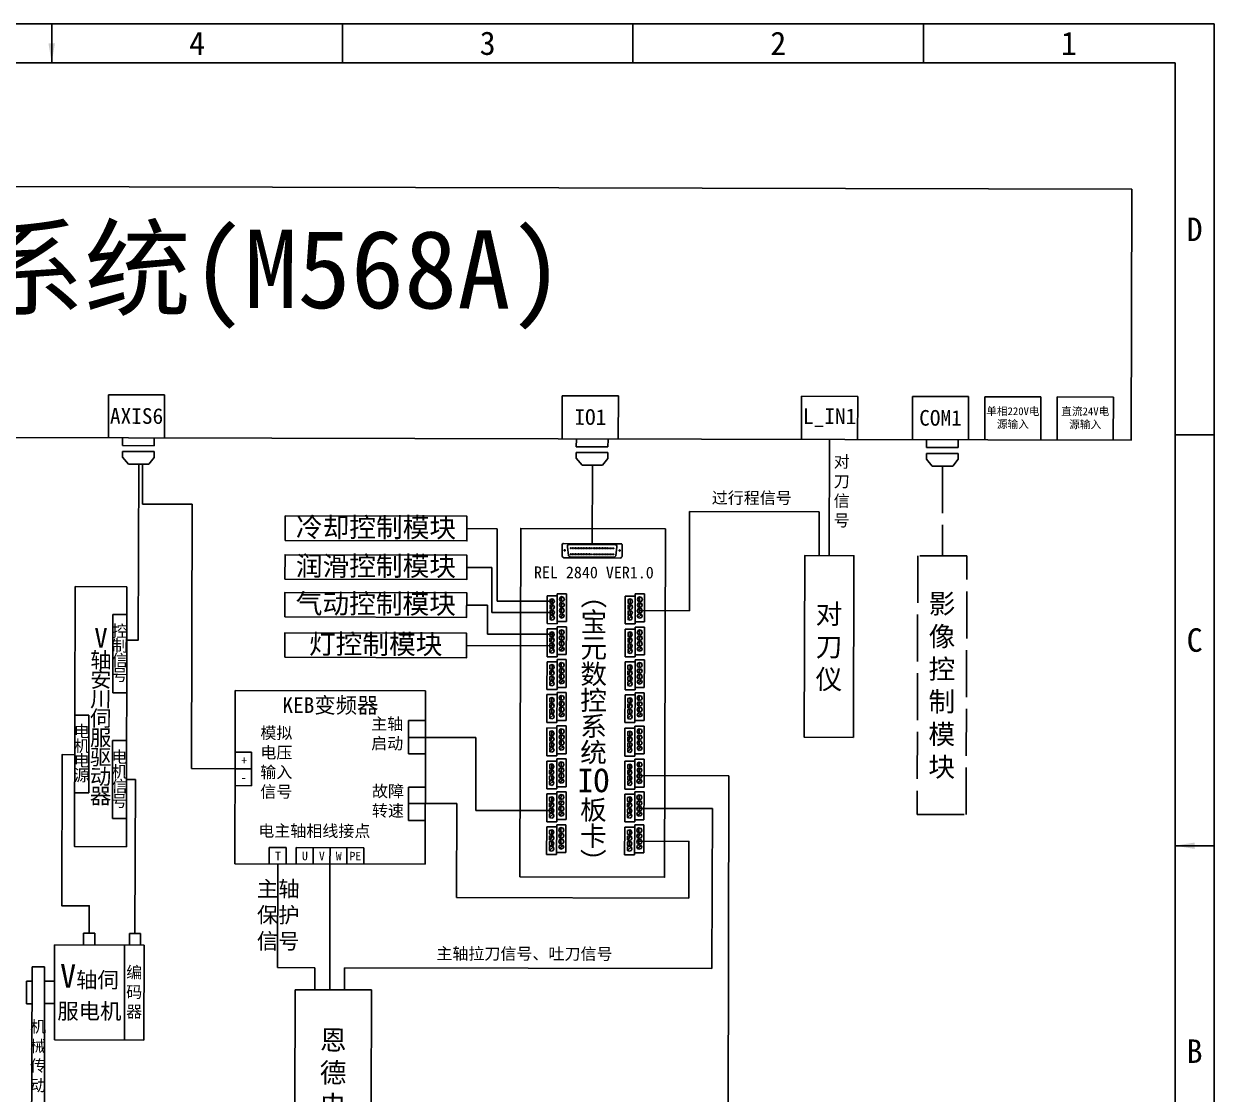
# Model space of a CAD drawing. Header units: millimetres. Extents: x 547 to 2149, y 622 to 1790.
# Drawn here: x 691.7 to 843.7, y 1653.4 to 1790.2 of the extents above; entities that cross this region are included whole.
import ezdxf

# ---------------------------------------------------------------- set-up
doc = ezdxf.new("R2010")
doc.units = ezdxf.units.MM
doc.linetypes.add('ACAD_ISO02W100', pattern=[15, 12, -3])
for name, color, linetype in [('中文标注', 3, 'Continuous'), ('仅图框使用', 7, 'Continuous'), ('元器件与线路', 7, 'Continuous'), ('英文数字标注', 3, 'Continuous'), ('虚线', 7, 'ACAD_ISO02W100')]:
    doc.layers.add(name, color=color, linetype=linetype)
doc.styles.get("Standard").update_dxf_attribs({"font": 'txt', "bigfont": 'gbcbig.shx'})
doc.styles.add('宋体', font='')
doc.styles.get('宋体').set_extended_font_data('宋体')
doc.dimstyles.new('ISO-25', dxfattribs={"dimtxt": 2.5, "dimasz": 2.5, "dimexe": 1.25, "dimexo": 0.625, "dimtad": 1, "dimtxsty": 'Standard', "dimcen": 2.5, "dimadec": 0, "dimazin": 0, "dimtfac": 1, "dimtmove": 0, "dimatfit": 3, "dimfxl": 0, "dimarcsym": 0})

msp = doc.modelspace()

# ---------------------------------------------------------------- linework, layer by layer
at = {"layer": '仅图框使用'}
for p, q in [((843.73, 1790.18), (546.73, 1790.18)), ((732.36, 1785.18), (732.36, 1790.18)), ((769.48, 1785.18), (769.48, 1790.18)), ((806.61, 1785.18), (806.61, 1790.18)), ((843.73, 1580.18), (843.73, 1790.18)), ((838.73, 1785.18), (551.73, 1785.18)), ((838.73, 1585.18), (838.73, 1785.18)), ((843.73, 1737.68), (838.73, 1737.68))]:
    msp.add_line(p, q, dxfattribs=at)
at = {"layer": '元器件与线路'}
for p, q in [((830.85, 1742.5), (830.83, 1737)), ((794.6, 1737.09), (794.56, 1722.24)), ((706.84, 1728.83), (706.85, 1733.92)), ((764.27, 1723.66), (764.3, 1733.78)), ((713.17, 1728.82), (706.84, 1728.83)), ((713.17, 1728.82), (713.09, 1695.03)), ((776.69, 1715.19), (776.72, 1727.87)), ((776.72, 1727.87), (793.26, 1727.83)), ((793.26, 1727.83), (793.25, 1722.24)), ((752.15, 1725.68), (748.27, 1725.69)), ((752.13, 1716.43), (752.15, 1725.68)), ((751.47, 1720.73), (748.26, 1720.74)), ((751.45, 1714.98), (751.47, 1720.73)), ((750.92, 1715.91), (748.24, 1715.92)), ((750.91, 1712.21), (750.92, 1715.91)), ((759.17, 1716.42), (752.13, 1716.43)), ((759.17, 1714.96), (751.45, 1714.98)), ((776.69, 1715.19), (770.32, 1715.21)), ((759.16, 1710.73), (748.23, 1710.76)), ((759.16, 1712.19), (750.91, 1712.21)), ((742.97, 1699.01), (749.43, 1699)), ((749.41, 1689.68), (749.43, 1699)), ((713.09, 1695.03), (718.66, 1695.02)), ((781.73, 1694.11), (770.27, 1694.14)), ((781.56, 1620.5), (781.73, 1694.11)), ((742.95, 1690.57), (746.99, 1690.56)), ((746.99, 1690.56), (746.96, 1678.55)), ((749.41, 1689.68), (759.11, 1689.66)), ((779.63, 1689.93), (770.26, 1689.95)), ((779.58, 1669.48), (779.63, 1689.93)), ((724.08, 1669.61), (724.11, 1682.85)), ((730.78, 1682.84), (730.74, 1666.76)), ((746.96, 1678.55), (776.61, 1678.48)), ((728.85, 1669.59), (724.08, 1669.61)), ((728.84, 1666.76), (728.85, 1669.59)), ((732.64, 1666.76), (732.65, 1669.59)), ((732.65, 1669.59), (779.58, 1669.48))]:
    msp.add_line(p, q, dxfattribs=at)
msp.add_lwpolyline([(558.61, 1737.64), (833.13, 1737), (833.21, 1769.04), (558.68, 1769.68)], close=True, dxfattribs=at)
at = {"layer": '元器件与线路', "color": 0}
for points in [[(702.5, 1742.8), (702.49, 1737.34)], [(702.5, 1742.8), (709.66, 1742.79)], [(709.66, 1742.79), (709.64, 1737.32)], [(760.46, 1742.67), (760.45, 1737.2)], [(760.46, 1742.67), (767.62, 1742.65)], [(767.62, 1742.65), (767.61, 1737.18)], [(791.03, 1742.6), (791.02, 1737.13)], [(791.03, 1742.6), (798.19, 1742.58)], [(798.19, 1742.58), (798.18, 1737.11)], [(805.2, 1742.56), (805.19, 1737.1)], [(805.2, 1742.56), (812.36, 1742.55)], [(812.36, 1742.55), (812.35, 1737.08)], [(814.45, 1742.54), (814.44, 1737.07)], [(814.45, 1742.54), (821.6, 1742.53)], [(821.6, 1742.53), (821.59, 1737.06)], [(823.69, 1742.52), (823.68, 1737.05)], [(823.69, 1742.52), (830.85, 1742.5)], [(702.49, 1737.34), (702.5, 1740.31)], [(760.45, 1737.2), (760.46, 1740.17)], [(791.02, 1737.13), (791.03, 1740.1)], [(805.19, 1737.1), (805.2, 1740.07)], [(814.44, 1737.07), (814.44, 1740.04)], [(823.68, 1737.05), (823.69, 1740.02)], [(704.28, 1736.29), (704.28, 1737.23)], [(708.33, 1737.22), (708.33, 1736.28)], [(762.24, 1736.15), (762.25, 1737.1)], [(766.3, 1737.09), (766.29, 1736.14)], [(806.98, 1736.05), (806.99, 1736.99)], [(811.04, 1736.98), (811.03, 1736.04)], [(708.33, 1736.28), (704.28, 1736.29)], [(708.33, 1735.53), (704.28, 1735.54)], [(704.28, 1734.8), (704.28, 1735.54)], [(708.33, 1735.53), (708.33, 1734.79)], [(766.29, 1736.14), (762.24, 1736.15)], [(766.29, 1735.4), (762.24, 1735.41)], [(762.24, 1734.67), (762.24, 1735.41)], [(766.29, 1735.4), (766.29, 1734.66)], [(811.03, 1736.04), (806.98, 1736.05)], [(811.03, 1735.29), (806.98, 1735.3)], [(806.98, 1734.56), (806.98, 1735.3)], [(811.03, 1735.29), (811.03, 1734.55)], [(704.28, 1734.8), (705.02, 1733.92)], [(707.65, 1733.92), (705.02, 1733.92)], [(708.33, 1734.79), (707.65, 1733.92)], [(762.24, 1734.67), (762.98, 1733.79)], [(765.61, 1733.78), (762.98, 1733.79)], [(766.29, 1734.66), (765.61, 1733.78)], [(806.98, 1734.56), (807.72, 1733.68)], [(810.35, 1733.68), (807.72, 1733.68)], [(811.03, 1734.55), (810.35, 1733.68)], [(764.27, 1723.76), (760.63, 1723.77), (760.53, 1723.77), (760.43, 1723.67), (760.42, 1722.15), (760.52, 1722.05), (760.63, 1721.94), (764.27, 1721.94)], [(764.27, 1723.66), (761.34, 1723.66), (761.14, 1723.56), (761.13, 1723.36), (761.23, 1722.25), (761.33, 1722.15), (761.44, 1722.04), (764.27, 1722.04)], [(764.27, 1723.76), (767.92, 1723.75), (768.02, 1723.75), (768.12, 1723.65), (768.12, 1722.13), (768.02, 1722.03), (767.92, 1721.93), (764.27, 1721.94)], [(764.27, 1723.66), (767.21, 1723.65), (767.41, 1723.55), (767.41, 1723.35), (767.31, 1722.23), (767.21, 1722.13), (767.11, 1722.03), (764.27, 1722.04)], [(797.65, 1699.01), (797.7, 1722.23), (791.43, 1722.25), (791.37, 1699.03), (797.61, 1699.01)], [(758.53, 1717.1), (758.52, 1713.55)], [(759.81, 1717.1), (758.53, 1717.1)], [(759.81, 1717.37), (759.8, 1713.54)], [(760.99, 1717.37), (759.81, 1717.37)], [(760.35, 1716.37), (760.63, 1716.46), (760.72, 1716.64), (760.63, 1716.91), (760.35, 1717.01), (760.17, 1716.91), (760.08, 1716.64), (760.17, 1716.46), (760.35, 1716.37)], [(760.35, 1717.01), (760.35, 1716.37)], [(760.99, 1717.37), (760.98, 1713.81)], [(768.5, 1717.08), (768.49, 1713.52)], [(769.78, 1717.07), (768.5, 1717.08)], [(769.78, 1717.35), (769.77, 1713.52)], [(770.96, 1717.34), (769.78, 1717.35)], [(770.32, 1716.34), (770.59, 1716.43), (770.69, 1716.62), (770.59, 1716.89), (770.32, 1716.98), (770.14, 1716.89), (770.05, 1716.62), (770.14, 1716.44), (770.32, 1716.34)], [(770.32, 1716.98), (770.32, 1716.34)], [(770.96, 1717.34), (770.95, 1713.79)], [(759.17, 1716.1), (759.35, 1716.19), (759.44, 1716.37), (759.35, 1716.64), (759.17, 1716.73), (758.9, 1716.64), (758.89, 1716.37), (758.89, 1716.19), (759.17, 1716.1)], [(759.17, 1715.37), (759.35, 1715.46), (759.44, 1715.64), (759.35, 1715.91), (759.17, 1716.01), (758.89, 1715.92), (758.89, 1715.64), (758.89, 1715.46), (759.17, 1715.37)], [(759.26, 1716.01), (758.98, 1715.46)], [(759.17, 1716.73), (759.17, 1716.1)], [(760.35, 1715.64), (760.62, 1715.73), (760.72, 1715.91), (760.63, 1716.18), (760.35, 1716.19), (760.17, 1716.19), (760.08, 1715.91), (760.17, 1715.73), (760.35, 1715.64)], [(760.35, 1714.91), (760.62, 1715), (760.71, 1715.18), (760.62, 1715.46), (760.35, 1715.55), (760.17, 1715.46), (760.08, 1715.18), (760.17, 1715), (760.35, 1714.91)], [(760.44, 1716.18), (760.26, 1715.64)], [(760.35, 1715.55), (760.35, 1714.91)], [(769.13, 1716.07), (769.32, 1716.16), (769.41, 1716.35), (769.32, 1716.62), (769.14, 1716.71), (768.86, 1716.62), (768.86, 1716.35), (768.86, 1716.17), (769.13, 1716.07)], [(769.13, 1715.34), (769.32, 1715.44), (769.41, 1715.62), (769.32, 1715.89), (769.13, 1715.98), (768.86, 1715.89), (768.86, 1715.62), (768.86, 1715.44), (769.13, 1715.34)], [(769.23, 1715.98), (768.95, 1715.44)], [(769.14, 1716.71), (769.13, 1716.07)], [(770.32, 1714.89), (770.59, 1714.98), (770.68, 1715.16), (770.59, 1715.43), (770.32, 1715.52), (770.14, 1715.43), (770.04, 1715.16), (770.13, 1714.98), (770.32, 1714.89)], [(770.32, 1715.62), (770.59, 1715.71), (770.68, 1715.89), (770.59, 1716.16), (770.32, 1716.16), (770.14, 1716.16), (770.05, 1715.89), (770.14, 1715.71), (770.32, 1715.62)], [(770.41, 1716.16), (770.23, 1715.62)], [(770.32, 1715.52), (770.32, 1714.89)], [(703.05, 1714.72), (703.02, 1704.72)], [(704.83, 1714.72), (703.05, 1714.72)], [(759.16, 1714.64), (759.35, 1714.73), (759.44, 1715), (759.35, 1715.19), (759.17, 1715.28), (758.89, 1715.19), (758.89, 1715), (758.89, 1714.73), (759.16, 1714.64)], [(759.16, 1714), (759.35, 1714.09), (759.44, 1714.27), (759.35, 1714.55), (759.16, 1714.64), (758.89, 1714.55), (758.89, 1714.27), (758.89, 1714.09), (759.16, 1714)], [(759.35, 1714.55), (758.89, 1714.09)], [(759.17, 1715.28), (759.16, 1714.64)], [(760.98, 1713.81), (759.8, 1713.82)], [(760.35, 1714.27), (760.62, 1714.36), (760.71, 1714.54), (760.62, 1714.73), (760.35, 1714.82), (760.17, 1714.73), (760.08, 1714.55), (760.17, 1714.36), (760.35, 1714.27)], [(760.62, 1714.73), (760.17, 1714.36)], [(769.13, 1714.62), (769.31, 1714.71), (769.41, 1714.98), (769.31, 1715.16), (769.13, 1715.25), (768.86, 1715.16), (768.86, 1714.98), (768.86, 1714.71), (769.13, 1714.62)], [(769.13, 1713.98), (769.31, 1714.07), (769.4, 1714.25), (769.31, 1714.52), (769.13, 1714.62), (768.86, 1714.53), (768.86, 1714.25), (768.86, 1714.07), (769.13, 1713.98)], [(769.31, 1714.52), (768.86, 1714.07)], [(769.13, 1715.25), (769.13, 1714.62)], [(770.95, 1713.79), (769.77, 1713.79)], [(770.32, 1714.25), (770.59, 1714.34), (770.68, 1714.52), (770.59, 1714.7), (770.32, 1714.79), (770.13, 1714.7), (770.04, 1714.52), (770.13, 1714.34), (770.32, 1714.25)], [(770.59, 1714.7), (770.13, 1714.34)], [(758.52, 1712.88), (758.51, 1709.32)], [(759.8, 1713.54), (758.52, 1713.55)], [(759.8, 1712.87), (758.52, 1712.88)], [(759.16, 1711.87), (759.34, 1711.96), (759.43, 1712.14), (759.34, 1712.42), (759.16, 1712.51), (758.89, 1712.42), (758.89, 1712.15), (758.88, 1711.96), (759.16, 1711.87)], [(759.16, 1712.51), (759.16, 1711.87)], [(759.8, 1713.15), (759.79, 1709.32)], [(760.98, 1713.14), (759.8, 1713.15)], [(760.34, 1712.14), (760.62, 1712.23), (760.71, 1712.42), (760.62, 1712.69), (760.34, 1712.78), (760.16, 1712.69), (760.07, 1712.42), (760.16, 1712.23), (760.34, 1712.14)], [(760.34, 1712.78), (760.34, 1712.14)], [(760.98, 1713.14), (760.97, 1709.59)], [(768.49, 1712.85), (768.48, 1709.3)], [(769.77, 1713.52), (768.49, 1713.52)], [(769.77, 1712.85), (768.49, 1712.85)], [(769.12, 1711.85), (769.31, 1711.94), (769.4, 1712.12), (769.31, 1712.4), (769.13, 1712.49), (768.85, 1712.4), (768.85, 1712.12), (768.85, 1711.94), (769.12, 1711.85)], [(769.13, 1712.49), (769.12, 1711.85)], [(769.77, 1713.12), (769.76, 1709.3)], [(770.95, 1713.12), (769.77, 1713.12)], [(770.31, 1712.12), (770.58, 1712.21), (770.68, 1712.39), (770.58, 1712.67), (770.31, 1712.76), (770.13, 1712.67), (770.04, 1712.39), (770.13, 1712.21), (770.31, 1712.12)], [(770.31, 1712.76), (770.31, 1712.12)], [(770.95, 1713.12), (770.94, 1709.57)], [(759.16, 1711.14), (759.34, 1711.23), (759.43, 1711.42), (759.34, 1711.69), (759.16, 1711.78), (758.88, 1711.69), (758.88, 1711.42), (758.88, 1711.23), (759.16, 1711.14)], [(759.15, 1710.41), (759.34, 1710.5), (759.43, 1710.78), (759.34, 1710.96), (759.16, 1711.05), (758.88, 1710.96), (758.88, 1710.78), (758.88, 1710.51), (759.15, 1710.41)], [(759.25, 1711.78), (758.97, 1711.23)], [(759.16, 1711.05), (759.15, 1710.41)], [(760.34, 1711.41), (760.61, 1711.5), (760.71, 1711.69), (760.62, 1711.96), (760.34, 1711.96), (760.16, 1711.96), (760.07, 1711.69), (760.16, 1711.51), (760.34, 1711.41)], [(760.34, 1710.68), (760.61, 1710.78), (760.7, 1710.96), (760.61, 1711.23), (760.34, 1711.32), (760.16, 1711.23), (760.07, 1710.96), (760.16, 1710.78), (760.34, 1710.68)], [(760.43, 1711.96), (760.25, 1711.41)], [(760.34, 1711.32), (760.34, 1710.68)], [(769.12, 1711.12), (769.31, 1711.21), (769.4, 1711.39), (769.31, 1711.67), (769.12, 1711.76), (768.85, 1711.67), (768.85, 1711.39), (768.85, 1711.21), (769.12, 1711.12)], [(769.12, 1710.39), (769.3, 1710.48), (769.4, 1710.75), (769.31, 1710.94), (769.12, 1711.03), (768.85, 1710.94), (768.85, 1710.76), (768.85, 1710.48), (769.12, 1710.39)], [(769.22, 1711.76), (768.94, 1711.21)], [(769.12, 1711.03), (769.12, 1710.39)], [(770.31, 1710.66), (770.58, 1710.75), (770.67, 1710.93), (770.58, 1711.21), (770.31, 1711.3), (770.13, 1711.21), (770.03, 1710.94), (770.12, 1710.75), (770.31, 1710.66)], [(770.31, 1711.39), (770.58, 1711.48), (770.67, 1711.66), (770.58, 1711.94), (770.31, 1711.94), (770.13, 1711.94), (770.04, 1711.66), (770.13, 1711.48), (770.31, 1711.39)], [(770.4, 1711.94), (770.22, 1711.39)], [(770.31, 1711.3), (770.31, 1710.66)], [(759.79, 1709.32), (758.51, 1709.32)], [(759.15, 1709.78), (759.34, 1709.87), (759.43, 1710.05), (759.34, 1710.32), (759.15, 1710.41), (758.88, 1710.32), (758.88, 1710.05), (758.88, 1709.87), (759.15, 1709.78)], [(759.34, 1710.32), (758.88, 1709.87)], [(760.97, 1709.59), (759.79, 1709.59)], [(760.34, 1710.05), (760.61, 1710.14), (760.7, 1710.32), (760.61, 1710.5), (760.34, 1710.59), (760.16, 1710.5), (760.07, 1710.32), (760.16, 1710.14), (760.34, 1710.05)], [(760.61, 1710.5), (760.16, 1710.14)], [(769.76, 1709.3), (768.48, 1709.3)], [(769.12, 1709.75), (769.3, 1709.84), (769.39, 1710.03), (769.3, 1710.3), (769.12, 1710.39), (768.85, 1710.3), (768.85, 1710.03), (768.85, 1709.84), (769.12, 1709.75)], [(769.3, 1710.3), (768.85, 1709.84)], [(770.94, 1709.57), (769.76, 1709.57)], [(770.31, 1710.02), (770.58, 1710.11), (770.67, 1710.3), (770.58, 1710.48), (770.31, 1710.57), (770.12, 1710.48), (770.03, 1710.3), (770.12, 1710.12), (770.31, 1710.02)], [(770.58, 1710.48), (770.12, 1710.12)], [(758.51, 1708.69), (758.5, 1705.13)], [(759.79, 1708.68), (758.51, 1708.69)], [(759.15, 1707.68), (759.33, 1707.77), (759.42, 1707.96), (759.33, 1708.23), (759.15, 1708.32), (758.88, 1708.23), (758.88, 1707.96), (758.87, 1707.78), (759.15, 1707.68)], [(759.15, 1708.32), (759.15, 1707.68)], [(759.79, 1708.96), (759.78, 1705.13)], [(760.97, 1708.95), (759.79, 1708.96)], [(760.33, 1707.95), (760.61, 1708.04), (760.7, 1708.23), (760.61, 1708.5), (760.33, 1708.59), (760.15, 1708.5), (760.06, 1708.23), (760.15, 1708.05), (760.33, 1707.95)], [(760.33, 1707.22), (760.61, 1707.32), (760.7, 1707.5), (760.61, 1707.77), (760.33, 1707.77), (760.15, 1707.77), (760.06, 1707.5), (760.15, 1707.32), (760.33, 1707.22)], [(760.42, 1707.77), (760.24, 1707.23)], [(760.33, 1708.59), (760.33, 1707.95)], [(760.97, 1708.95), (760.97, 1705.4)], [(768.48, 1708.66), (768.47, 1705.11)], [(769.76, 1708.66), (768.48, 1708.66)], [(769.12, 1707.66), (769.3, 1707.75), (769.39, 1707.93), (769.3, 1708.21), (769.12, 1708.3), (768.84, 1708.21), (768.84, 1707.93), (768.84, 1707.75), (769.12, 1707.66)], [(769.12, 1708.3), (769.12, 1707.66)], [(769.76, 1708.93), (769.75, 1705.11)], [(770.94, 1708.93), (769.76, 1708.93)], [(770.3, 1707.93), (770.57, 1708.02), (770.67, 1708.2), (770.58, 1708.48), (770.3, 1708.57), (770.12, 1708.48), (770.03, 1708.2), (770.12, 1708.02), (770.3, 1707.93)], [(770.3, 1707.2), (770.57, 1707.29), (770.66, 1707.47), (770.57, 1707.75), (770.3, 1707.75), (770.12, 1707.75), (770.03, 1707.48), (770.12, 1707.29), (770.3, 1707.2)], [(770.39, 1707.75), (770.21, 1707.2)], [(770.3, 1708.57), (770.3, 1707.93)], [(770.94, 1708.93), (770.93, 1705.38)], [(759.15, 1706.95), (759.33, 1707.04), (759.42, 1707.23), (759.33, 1707.5), (759.15, 1707.59), (758.87, 1707.5), (758.87, 1707.23), (758.87, 1707.05), (759.15, 1706.95)], [(759.14, 1706.23), (759.33, 1706.32), (759.42, 1706.59), (759.33, 1706.77), (759.15, 1706.86), (758.87, 1706.77), (758.87, 1706.59), (758.87, 1706.32), (759.14, 1706.23)], [(759.14, 1705.59), (759.33, 1705.68), (759.42, 1705.86), (759.33, 1706.13), (759.14, 1706.23), (758.87, 1706.13), (758.87, 1705.86), (758.87, 1705.68), (759.14, 1705.59)], [(759.24, 1707.59), (758.96, 1707.05)], [(759.15, 1706.86), (759.14, 1706.23)], [(760.33, 1706.5), (760.6, 1706.59), (760.69, 1706.77), (760.6, 1707.04), (760.33, 1707.13), (760.15, 1707.04), (760.06, 1706.77), (760.15, 1706.59), (760.33, 1706.5)], [(760.33, 1705.86), (760.6, 1705.95), (760.69, 1706.13), (760.6, 1706.31), (760.33, 1706.4), (760.15, 1706.31), (760.06, 1706.13), (760.15, 1705.95), (760.33, 1705.86)], [(760.6, 1706.31), (760.15, 1705.95)], [(760.33, 1707.13), (760.33, 1706.5)], [(769.11, 1706.93), (769.3, 1707.02), (769.39, 1707.2), (769.3, 1707.48), (769.11, 1707.57), (768.84, 1707.48), (768.84, 1707.2), (768.84, 1707.02), (769.11, 1706.93)], [(769.11, 1706.2), (769.29, 1706.29), (769.39, 1706.57), (769.3, 1706.75), (769.11, 1706.84), (768.84, 1706.75), (768.84, 1706.57), (768.84, 1706.29), (769.11, 1706.2)], [(769.11, 1705.56), (769.29, 1705.65), (769.38, 1705.84), (769.29, 1706.11), (769.11, 1706.2), (768.84, 1706.11), (768.84, 1705.84), (768.84, 1705.66), (769.11, 1705.56)], [(769.21, 1707.57), (768.93, 1707.02)], [(769.11, 1706.84), (769.11, 1706.2)], [(770.3, 1706.47), (770.57, 1706.56), (770.66, 1706.75), (770.57, 1707.02), (770.3, 1707.11), (770.12, 1707.02), (770.02, 1706.75), (770.11, 1706.56), (770.3, 1706.47)], [(770.3, 1705.83), (770.57, 1705.93), (770.66, 1706.11), (770.57, 1706.29), (770.3, 1706.38), (770.11, 1706.29), (770.02, 1706.11), (770.11, 1705.93), (770.3, 1705.83)], [(770.57, 1706.29), (770.11, 1705.93)], [(770.3, 1707.11), (770.3, 1706.47)], [(703.02, 1704.72), (704.81, 1704.71)], [(718.68, 1705.01), (718.67, 1698.19)], [(742.98, 1704.95), (718.68, 1705.01)], [(742.98, 1704.95), (742.97, 1698.13)], [(759.78, 1705.13), (758.5, 1705.13)], [(759.33, 1706.13), (758.87, 1705.68)], [(759.78, 1704.75), (759.77, 1700.92)], [(760.97, 1705.4), (759.78, 1705.4)], [(760.96, 1704.75), (759.78, 1704.75)], [(760.96, 1704.75), (760.96, 1701.19)], [(769.75, 1705.11), (768.47, 1705.11)], [(769.29, 1706.11), (768.84, 1705.66)], [(769.75, 1704.73), (769.74, 1700.9)], [(770.93, 1705.38), (769.75, 1705.38)], [(770.93, 1704.72), (769.75, 1704.73)], [(770.93, 1704.72), (770.92, 1701.17)], [(758.5, 1704.48), (758.49, 1700.92)], [(759.78, 1704.48), (758.5, 1704.48)], [(759.14, 1703.47), (759.32, 1703.56), (759.41, 1703.75), (759.32, 1704.02), (759.14, 1704.11), (758.87, 1704.02), (758.87, 1703.75), (758.86, 1703.57), (759.14, 1703.47)], [(759.14, 1702.75), (759.32, 1702.84), (759.41, 1703.02), (759.32, 1703.29), (759.14, 1703.38), (758.86, 1703.29), (758.86, 1703.02), (758.86, 1702.84), (759.14, 1702.75)], [(759.23, 1703.38), (758.95, 1702.84)], [(759.14, 1704.11), (759.14, 1703.47)], [(760.32, 1703.74), (760.6, 1703.84), (760.69, 1704.02), (760.6, 1704.29), (760.32, 1704.38), (760.14, 1704.29), (760.05, 1704.02), (760.14, 1703.84), (760.32, 1703.74)], [(760.32, 1703.02), (760.6, 1703.11), (760.69, 1703.29), (760.6, 1703.56), (760.32, 1703.56), (760.14, 1703.56), (760.05, 1703.29), (760.14, 1703.11), (760.32, 1703.02)], [(760.41, 1703.56), (760.23, 1703.02)], [(760.32, 1704.38), (760.32, 1703.74)], [(768.47, 1704.45), (768.46, 1700.9)], [(769.75, 1704.45), (768.47, 1704.45)], [(769.11, 1703.45), (769.29, 1703.54), (769.38, 1703.72), (769.29, 1704), (769.11, 1704.09), (768.83, 1704), (768.83, 1703.73), (768.83, 1703.54), (769.11, 1703.45)], [(769.1, 1702.72), (769.29, 1702.81), (769.38, 1702.99), (769.29, 1703.27), (769.11, 1703.36), (768.83, 1703.27), (768.83, 1703), (768.83, 1702.81), (769.1, 1702.72)], [(769.2, 1703.36), (768.92, 1702.81)], [(769.11, 1704.09), (769.11, 1703.45)], [(770.29, 1703.72), (770.56, 1703.81), (770.66, 1703.99), (770.57, 1704.27), (770.29, 1704.36), (770.11, 1704.27), (770.02, 1704), (770.11, 1703.81), (770.29, 1703.72)], [(770.29, 1702.99), (770.56, 1703.08), (770.65, 1703.27), (770.56, 1703.54), (770.29, 1703.54), (770.11, 1703.54), (770.02, 1703.27), (770.11, 1703.08), (770.29, 1702.99)], [(770.38, 1703.54), (770.2, 1702.99)], [(770.29, 1704.36), (770.29, 1703.72)], [(698.19, 1701.87), (699.98, 1701.87)], [(699.98, 1701.87), (699.96, 1691.94)], [(759.13, 1702.02), (759.32, 1702.11), (759.41, 1702.38), (759.32, 1702.56), (759.14, 1702.65), (758.86, 1702.56), (758.86, 1702.38), (758.86, 1702.11), (759.13, 1702.02)], [(759.13, 1701.38), (759.32, 1701.47), (759.41, 1701.65), (759.32, 1701.92), (759.13, 1702.02), (758.86, 1701.93), (758.86, 1701.65), (758.86, 1701.47), (759.13, 1701.38)], [(759.32, 1701.92), (758.86, 1701.47)], [(759.14, 1702.65), (759.13, 1702.02)], [(760.32, 1702.29), (760.59, 1702.38), (760.69, 1702.56), (760.59, 1702.83), (760.32, 1702.92), (760.14, 1702.83), (760.05, 1702.56), (760.14, 1702.38), (760.32, 1702.29)], [(760.32, 1701.65), (760.59, 1701.74), (760.68, 1701.92), (760.59, 1702.1), (760.32, 1702.2), (760.14, 1702.11), (760.05, 1701.92), (760.14, 1701.74), (760.32, 1701.65)], [(760.59, 1702.1), (760.14, 1701.74)], [(760.32, 1702.92), (760.32, 1702.29)], [(769.1, 1701.99), (769.28, 1702.08), (769.38, 1702.36), (769.29, 1702.54), (769.1, 1702.63), (768.83, 1702.54), (768.83, 1702.36), (768.83, 1702.08), (769.1, 1701.99)], [(769.1, 1701.36), (769.28, 1701.45), (769.37, 1701.63), (769.28, 1701.9), (769.1, 1701.99), (768.83, 1701.9), (768.83, 1701.63), (768.83, 1701.45), (769.1, 1701.36)], [(769.28, 1701.9), (768.83, 1701.45)], [(769.1, 1702.63), (769.1, 1701.99)], [(770.29, 1702.26), (770.56, 1702.35), (770.65, 1702.54), (770.56, 1702.81), (770.29, 1702.9), (770.11, 1702.81), (770.01, 1702.54), (770.11, 1702.36), (770.29, 1702.26)], [(770.29, 1701.63), (770.56, 1701.72), (770.65, 1701.9), (770.56, 1702.08), (770.29, 1702.17), (770.1, 1702.08), (770.01, 1701.9), (770.1, 1701.72), (770.29, 1701.63)], [(770.56, 1702.08), (770.1, 1701.72)], [(770.29, 1702.9), (770.29, 1702.26)], [(740.82, 1701.18), (740.81, 1696.92)], [(740.82, 1701.18), (742.98, 1701.17)], [(758.49, 1700.22), (758.48, 1696.66)], [(759.77, 1700.92), (758.49, 1700.92)], [(759.77, 1700.21), (758.49, 1700.22)], [(759.77, 1700.49), (759.76, 1696.66)], [(760.96, 1701.19), (759.77, 1701.19)], [(760.95, 1700.48), (759.77, 1700.49)], [(760.31, 1699.48), (760.59, 1699.57), (760.68, 1699.76), (760.59, 1700.03), (760.31, 1700.12), (760.13, 1700.03), (760.04, 1699.76), (760.13, 1699.57), (760.31, 1699.48)], [(760.31, 1700.12), (760.31, 1699.48)], [(760.95, 1700.48), (760.95, 1696.93)], [(768.46, 1700.19), (768.45, 1696.64)], [(769.74, 1700.9), (768.46, 1700.9)], [(769.74, 1700.19), (768.46, 1700.19)], [(769.74, 1700.46), (769.73, 1696.64)], [(770.92, 1701.17), (769.74, 1701.17)], [(770.92, 1700.46), (769.74, 1700.46)], [(770.92, 1700.46), (770.91, 1696.91)], [(703.01, 1698.64), (702.98, 1688.64)], [(704.8, 1698.64), (703.01, 1698.64)], [(740.81, 1699.02), (742.97, 1699.01)], [(759.13, 1699.21), (759.31, 1699.3), (759.4, 1699.49), (759.31, 1699.76), (759.13, 1699.85), (758.86, 1699.76), (758.86, 1699.49), (758.85, 1699.3), (759.13, 1699.21)], [(759.13, 1698.48), (759.31, 1698.57), (759.4, 1698.76), (759.31, 1699.03), (759.13, 1699.12), (758.85, 1699.03), (758.85, 1698.76), (758.85, 1698.58), (759.13, 1698.48)], [(759.22, 1699.12), (758.94, 1698.58)], [(759.13, 1699.85), (759.13, 1699.21)], [(760.31, 1698.75), (760.59, 1698.84), (760.68, 1699.03), (760.59, 1699.3), (760.31, 1699.3), (760.13, 1699.3), (760.04, 1699.03), (760.13, 1698.85), (760.31, 1698.75)], [(760.31, 1698.03), (760.58, 1698.12), (760.68, 1698.3), (760.58, 1698.57), (760.31, 1698.66), (760.13, 1698.57), (760.04, 1698.3), (760.13, 1698.12), (760.31, 1698.03)], [(760.4, 1699.3), (760.22, 1698.75)], [(760.31, 1698.66), (760.31, 1698.03)], [(769.1, 1699.19), (769.28, 1699.28), (769.37, 1699.46), (769.28, 1699.74), (769.1, 1699.83), (768.82, 1699.74), (768.82, 1699.46), (768.82, 1699.28), (769.1, 1699.19)], [(769.09, 1698.46), (769.28, 1698.55), (769.37, 1698.73), (769.28, 1699.01), (769.1, 1699.1), (768.82, 1699.01), (768.82, 1698.73), (768.82, 1698.55), (769.09, 1698.46)], [(769.19, 1699.1), (768.91, 1698.55)], [(769.1, 1699.83), (769.1, 1699.19)], [(770.28, 1698), (770.55, 1698.09), (770.64, 1698.27), (770.55, 1698.55), (770.28, 1698.64), (770.1, 1698.55), (770, 1698.28), (770.1, 1698.09), (770.28, 1698)], [(770.28, 1699.46), (770.55, 1699.55), (770.65, 1699.73), (770.56, 1700.01), (770.28, 1700.1), (770.1, 1700.01), (770.01, 1699.73), (770.1, 1699.55), (770.28, 1699.46)], [(770.28, 1698.73), (770.55, 1698.82), (770.64, 1699), (770.55, 1699.28), (770.28, 1699.28), (770.1, 1699.28), (770.01, 1699), (770.1, 1698.82), (770.28, 1698.73)], [(770.37, 1699.28), (770.19, 1698.73)], [(770.28, 1700.1), (770.28, 1699.46)], [(770.28, 1698.64), (770.28, 1698)], [(718.67, 1698.19), (718.63, 1682.87)], [(718.67, 1697.11), (720.76, 1697.11)], [(720.75, 1692.85), (720.76, 1697.11)], [(742.97, 1698.13), (742.93, 1682.81)], [(759.12, 1697.75), (759.31, 1697.85), (759.4, 1698.12), (759.31, 1698.3), (759.13, 1698.39), (758.85, 1698.3), (758.85, 1698.12), (758.85, 1697.85), (759.12, 1697.75)], [(759.12, 1697.12), (759.31, 1697.21), (759.4, 1697.39), (759.31, 1697.66), (759.12, 1697.75), (758.85, 1697.66), (758.85, 1697.39), (758.85, 1697.21), (759.12, 1697.12)], [(759.31, 1697.66), (758.85, 1697.21)], [(759.13, 1698.39), (759.12, 1697.75)], [(760.31, 1697.39), (760.58, 1697.48), (760.67, 1697.66), (760.58, 1697.84), (760.31, 1697.93), (760.13, 1697.84), (760.04, 1697.66), (760.13, 1697.48), (760.31, 1697.39)], [(760.58, 1697.84), (760.13, 1697.48)], [(769.09, 1697.73), (769.27, 1697.82), (769.37, 1698.1), (769.28, 1698.28), (769.09, 1698.37), (768.82, 1698.28), (768.82, 1698.1), (768.82, 1697.82), (769.09, 1697.73)], [(769.09, 1697.09), (769.27, 1697.18), (769.36, 1697.37), (769.27, 1697.64), (769.09, 1697.73), (768.82, 1697.64), (768.82, 1697.37), (768.82, 1697.19), (769.09, 1697.09)], [(769.27, 1697.64), (768.82, 1697.19)], [(769.09, 1698.37), (769.09, 1697.73)], [(770.28, 1697.36), (770.55, 1697.45), (770.64, 1697.64), (770.55, 1697.82), (770.28, 1697.91), (770.09, 1697.82), (770, 1697.64), (770.09, 1697.46), (770.28, 1697.36)], [(770.55, 1697.82), (770.09, 1697.46)], [(700.02, 1673.99), (700.02, 1677.5), (696.51, 1677.51), (696.56, 1696.82), (698.18, 1696.81)], [(740.81, 1696.92), (742.97, 1696.92)], [(758.48, 1695.99), (758.47, 1692.44)], [(759.76, 1696.66), (758.48, 1696.66)], [(759.76, 1695.99), (758.48, 1695.99)], [(759.12, 1694.99), (759.3, 1695.08), (759.39, 1695.26), (759.3, 1695.53), (759.12, 1695.63), (758.85, 1695.54), (758.85, 1695.26), (758.85, 1695.08), (759.12, 1694.99)], [(759.12, 1695.63), (759.12, 1694.99)], [(759.76, 1696.26), (759.75, 1692.43)], [(760.95, 1696.93), (759.76, 1696.93)], [(760.94, 1696.26), (759.76, 1696.26)], [(760.3, 1695.26), (760.58, 1695.35), (760.67, 1695.53), (760.58, 1695.8), (760.31, 1695.9), (760.12, 1695.81), (760.03, 1695.53), (760.12, 1695.35), (760.3, 1695.26)], [(760.31, 1695.9), (760.3, 1695.26)], [(760.94, 1696.26), (760.94, 1692.71)], [(768.45, 1695.97), (768.44, 1692.41)], [(769.73, 1696.64), (768.45, 1696.64)], [(769.73, 1695.97), (768.45, 1695.97)], [(769.09, 1694.96), (769.27, 1695.06), (769.36, 1695.24), (769.27, 1695.51), (769.09, 1695.6), (768.81, 1695.51), (768.81, 1695.24), (768.81, 1695.06), (769.09, 1694.96)], [(769.09, 1695.6), (769.09, 1694.96)], [(769.73, 1696.24), (769.72, 1692.41)], [(770.91, 1696.91), (769.73, 1696.91)], [(770.91, 1696.24), (769.73, 1696.24)], [(770.27, 1695.24), (770.54, 1695.33), (770.64, 1695.51), (770.55, 1695.78), (770.27, 1695.87), (770.09, 1695.78), (770, 1695.51), (770.09, 1695.33), (770.27, 1695.24)], [(770.27, 1695.87), (770.27, 1695.24)], [(770.91, 1696.24), (770.9, 1692.68)], [(718.66, 1695.02), (720.75, 1695.01)], [(759.12, 1694.26), (759.3, 1694.35), (759.39, 1694.53), (759.3, 1694.81), (759.12, 1694.9), (758.84, 1694.81), (758.84, 1694.53), (758.84, 1694.35), (759.12, 1694.26)], [(759.11, 1693.53), (759.3, 1693.62), (759.39, 1693.89), (759.3, 1694.08), (759.12, 1694.17), (758.84, 1694.08), (758.84, 1693.89), (758.84, 1693.62), (759.11, 1693.53)], [(759.21, 1694.9), (758.93, 1694.35)], [(759.12, 1694.17), (759.11, 1693.53)], [(760.3, 1694.53), (760.58, 1694.62), (760.67, 1694.8), (760.58, 1695.08), (760.3, 1695.08), (760.12, 1695.08), (760.03, 1694.8), (760.12, 1694.62), (760.3, 1694.53)], [(760.3, 1693.8), (760.57, 1693.89), (760.67, 1694.07), (760.57, 1694.35), (760.3, 1694.44), (760.12, 1694.35), (760.03, 1694.07), (760.12, 1693.89), (760.3, 1693.8)], [(760.39, 1695.08), (760.21, 1694.53)], [(760.3, 1694.44), (760.3, 1693.8)], [(769.08, 1694.24), (769.27, 1694.33), (769.36, 1694.51), (769.27, 1694.78), (769.09, 1694.87), (768.81, 1694.78), (768.81, 1694.51), (768.81, 1694.33), (769.08, 1694.24)], [(769.08, 1693.51), (769.26, 1693.6), (769.36, 1693.87), (769.27, 1694.05), (769.08, 1694.14), (768.81, 1694.05), (768.81, 1693.87), (768.81, 1693.6), (769.08, 1693.51)], [(769.18, 1694.87), (768.9, 1694.33)], [(769.08, 1694.14), (769.08, 1693.51)], [(770.27, 1693.78), (770.54, 1693.87), (770.63, 1694.05), (770.54, 1694.32), (770.27, 1694.41), (770.09, 1694.32), (769.99, 1694.05), (770.09, 1693.87), (770.27, 1693.78)], [(770.27, 1694.51), (770.54, 1694.6), (770.63, 1694.78), (770.54, 1695.05), (770.27, 1695.05), (770.09, 1695.05), (770, 1694.78), (770.09, 1694.6), (770.27, 1694.51)], [(770.36, 1695.05), (770.18, 1694.51)], [(770.27, 1694.41), (770.27, 1693.78)], [(705.87, 1673.98), (705.92, 1693.62), (704.79, 1693.62)], [(718.66, 1692.86), (720.75, 1692.85)], [(740.79, 1688.42), (740.8, 1692.67)], [(740.8, 1692.67), (742.96, 1692.67)], [(759.11, 1692.89), (759.3, 1692.98), (759.39, 1693.16), (759.3, 1693.44), (759.11, 1693.53), (758.84, 1693.44), (758.84, 1693.17), (758.84, 1692.98), (759.11, 1692.89)], [(759.3, 1693.44), (758.84, 1692.98)], [(760.94, 1692.71), (759.75, 1692.71)], [(760.3, 1693.16), (760.57, 1693.25), (760.66, 1693.44), (760.57, 1693.62), (760.3, 1693.71), (760.12, 1693.62), (760.03, 1693.44), (760.12, 1693.25), (760.3, 1693.16)], [(760.57, 1693.62), (760.12, 1693.25)], [(769.08, 1692.87), (769.26, 1692.96), (769.35, 1693.14), (769.26, 1693.41), (769.08, 1693.51), (768.81, 1693.42), (768.81, 1693.14), (768.81, 1692.96), (769.08, 1692.87)], [(769.26, 1693.41), (768.81, 1692.96)], [(770.9, 1692.68), (769.72, 1692.68)], [(770.27, 1693.14), (770.54, 1693.23), (770.63, 1693.41), (770.54, 1693.59), (770.27, 1693.69), (770.08, 1693.6), (769.99, 1693.41), (770.08, 1693.23), (770.27, 1693.14)], [(770.54, 1693.59), (770.08, 1693.23)], [(699.96, 1691.94), (698.17, 1691.94)], [(758.47, 1691.8), (758.46, 1688.25)], [(759.75, 1692.43), (758.47, 1692.44)], [(759.75, 1691.8), (758.47, 1691.8)], [(759.11, 1690.8), (759.29, 1690.89), (759.38, 1691.07), (759.29, 1691.35), (759.11, 1691.44), (758.84, 1691.35), (758.84, 1691.07), (758.84, 1690.89), (759.11, 1690.8)], [(759.11, 1691.44), (759.11, 1690.8)], [(759.75, 1692.07), (759.74, 1688.25)], [(760.93, 1692.07), (759.75, 1692.07)], [(760.29, 1691.07), (760.57, 1691.16), (760.66, 1691.34), (760.57, 1691.62), (760.3, 1691.71), (760.11, 1691.62), (760.02, 1691.34), (760.11, 1691.16), (760.29, 1691.07)], [(760.3, 1691.71), (760.29, 1691.07)], [(760.93, 1692.07), (760.93, 1688.52)], [(768.44, 1691.78), (768.43, 1688.23)], [(769.72, 1692.41), (768.44, 1692.41)], [(769.72, 1691.78), (768.44, 1691.78)], [(769.08, 1690.78), (769.26, 1690.87), (769.35, 1691.05), (769.26, 1691.32), (769.08, 1691.41), (768.8, 1691.32), (768.8, 1691.05), (768.8, 1690.87), (769.08, 1690.78)], [(769.08, 1691.41), (769.08, 1690.78)], [(769.72, 1692.05), (769.71, 1688.22)], [(770.9, 1692.05), (769.72, 1692.05)], [(770.26, 1691.05), (770.53, 1691.14), (770.63, 1691.32), (770.54, 1691.59), (770.26, 1691.68), (770.08, 1691.59), (769.99, 1691.32), (770.08, 1691.14), (770.26, 1691.05)], [(770.26, 1691.68), (770.26, 1691.05)], [(770.9, 1692.05), (770.89, 1688.49)], [(740.79, 1690.58), (742.95, 1690.57)], [(759.11, 1690.07), (759.29, 1690.16), (759.38, 1690.34), (759.29, 1690.62), (759.11, 1690.71), (758.83, 1690.62), (758.83, 1690.34), (758.83, 1690.16), (759.11, 1690.07)], [(759.11, 1689.34), (759.29, 1689.43), (759.38, 1689.7), (759.29, 1689.89), (759.11, 1689.98), (758.83, 1689.89), (758.83, 1689.71), (758.83, 1689.43), (759.11, 1689.34)], [(759.2, 1690.71), (758.92, 1690.16)], [(759.11, 1689.98), (759.11, 1689.34)], [(760.29, 1690.34), (760.57, 1690.43), (760.66, 1690.61), (760.57, 1690.89), (760.29, 1690.89), (760.11, 1690.89), (760.02, 1690.61), (760.11, 1690.43), (760.29, 1690.34)], [(760.29, 1689.61), (760.56, 1689.7), (760.66, 1689.88), (760.56, 1690.16), (760.29, 1690.25), (760.11, 1690.16), (760.02, 1689.89), (760.11, 1689.7), (760.29, 1689.61)], [(760.29, 1688.97), (760.56, 1689.06), (760.65, 1689.25), (760.56, 1689.43), (760.29, 1689.52), (760.11, 1689.43), (760.02, 1689.25), (760.11, 1689.07), (760.29, 1688.97)], [(760.38, 1690.89), (760.2, 1690.34)], [(760.29, 1690.25), (760.29, 1689.61)], [(769.07, 1690.05), (769.26, 1690.14), (769.35, 1690.32), (769.26, 1690.59), (769.08, 1690.68), (768.8, 1690.59), (768.8, 1690.32), (768.8, 1690.14), (769.07, 1690.05)], [(769.07, 1689.32), (769.25, 1689.41), (769.35, 1689.68), (769.26, 1689.86), (769.07, 1689.96), (768.8, 1689.87), (768.8, 1689.68), (768.8, 1689.41), (769.07, 1689.32)], [(769.17, 1690.68), (768.89, 1690.14)], [(769.07, 1689.96), (769.07, 1689.32)], [(770.26, 1689.59), (770.53, 1689.68), (770.62, 1689.86), (770.53, 1690.13), (770.26, 1690.23), (770.08, 1690.14), (769.98, 1689.86), (770.08, 1689.68), (770.26, 1689.59)], [(770.26, 1688.95), (770.53, 1689.04), (770.62, 1689.22), (770.53, 1689.41), (770.26, 1689.5), (770.07, 1689.41), (769.98, 1689.22), (770.07, 1689.04), (770.26, 1688.95)], [(770.26, 1690.32), (770.53, 1690.41), (770.62, 1690.59), (770.53, 1690.86), (770.26, 1690.86), (770.08, 1690.86), (769.99, 1690.59), (770.08, 1690.41), (770.26, 1690.32)], [(770.35, 1690.86), (770.17, 1690.32)], [(770.26, 1690.23), (770.26, 1689.59)], [(702.98, 1688.64), (704.77, 1688.64)], [(740.79, 1688.42), (742.95, 1688.41)], [(759.74, 1688.25), (758.46, 1688.25)], [(759.1, 1688.7), (759.29, 1688.79), (759.38, 1688.98), (759.29, 1689.25), (759.11, 1689.34), (758.83, 1689.25), (758.83, 1688.98), (758.83, 1688.79), (759.1, 1688.7)], [(759.29, 1689.25), (758.83, 1688.79)], [(760.93, 1688.52), (759.74, 1688.52)], [(760.56, 1689.43), (760.11, 1689.07)], [(769.71, 1688.22), (768.43, 1688.23)], [(769.07, 1688.68), (769.25, 1688.77), (769.34, 1688.95), (769.25, 1689.23), (769.07, 1689.32), (768.8, 1689.23), (768.8, 1688.95), (768.8, 1688.77), (769.07, 1688.68)], [(769.25, 1689.23), (768.8, 1688.77)], [(770.89, 1688.49), (769.71, 1688.5)], [(770.53, 1689.41), (770.07, 1689.04)], [(758.46, 1687.59), (758.45, 1684.04)], [(759.74, 1687.59), (758.46, 1687.59)], [(759.1, 1685.86), (759.28, 1685.95), (759.37, 1686.13), (759.28, 1686.41), (759.1, 1686.5), (758.82, 1686.41), (758.82, 1686.13), (758.82, 1685.95), (759.1, 1685.86)], [(759.1, 1686.59), (759.28, 1686.68), (759.37, 1686.86), (759.28, 1687.14), (759.1, 1687.23), (758.83, 1687.14), (758.83, 1686.86), (758.83, 1686.68), (759.1, 1686.59)], [(759.19, 1686.5), (758.91, 1685.95)], [(759.1, 1687.23), (759.1, 1686.59)], [(759.74, 1687.86), (759.73, 1684.04)], [(760.92, 1687.86), (759.74, 1687.86)], [(760.28, 1686.86), (760.56, 1686.95), (760.65, 1687.13), (760.56, 1687.41), (760.29, 1687.5), (760.1, 1687.41), (760.01, 1687.13), (760.1, 1686.95), (760.28, 1686.86)], [(760.28, 1686.13), (760.56, 1686.22), (760.65, 1686.4), (760.56, 1686.68), (760.28, 1686.68), (760.1, 1686.68), (760.01, 1686.41), (760.1, 1686.22), (760.28, 1686.13)], [(760.37, 1686.68), (760.19, 1686.13)], [(760.29, 1687.5), (760.28, 1686.86)], [(760.92, 1687.86), (760.92, 1684.31)], [(768.43, 1687.57), (768.42, 1684.02)], [(769.71, 1687.57), (768.43, 1687.57)], [(769.07, 1686.57), (769.25, 1686.66), (769.34, 1686.84), (769.25, 1687.11), (769.07, 1687.2), (768.79, 1687.11), (768.79, 1686.84), (768.79, 1686.66), (769.07, 1686.57)], [(769.06, 1685.84), (769.25, 1685.93), (769.34, 1686.11), (769.25, 1686.38), (769.07, 1686.48), (768.79, 1686.39), (768.79, 1686.11), (768.79, 1685.93), (769.06, 1685.84)], [(769.16, 1686.48), (768.88, 1685.93)], [(769.07, 1687.2), (769.07, 1686.57)], [(769.71, 1687.84), (769.7, 1684.01)], [(770.89, 1687.84), (769.71, 1687.84)], [(770.25, 1686.84), (770.52, 1686.93), (770.62, 1687.11), (770.53, 1687.38), (770.25, 1687.48), (770.07, 1687.38), (769.98, 1687.11), (770.07, 1686.93), (770.25, 1686.84)], [(770.25, 1686.11), (770.52, 1686.2), (770.61, 1686.38), (770.52, 1686.65), (770.25, 1686.66), (770.07, 1686.66), (769.98, 1686.38), (770.07, 1686.2), (770.25, 1686.11)], [(770.34, 1686.65), (770.16, 1686.11)], [(770.25, 1687.48), (770.25, 1686.84)], [(770.89, 1687.84), (770.88, 1684.28)], [(723.03, 1682.86), (723.03, 1684.95)], [(723.03, 1684.95), (725.19, 1684.94)], [(725.19, 1684.94), (725.19, 1682.85)], [(726.46, 1682.85), (726.47, 1684.94)], [(726.47, 1684.94), (735.11, 1684.92)], [(728.63, 1684.94), (728.62, 1682.84)], [(730.79, 1684.93), (730.78, 1682.84)], [(732.95, 1684.93), (732.94, 1682.83)], [(735.11, 1684.92), (735.1, 1682.83)], [(759.1, 1685.13), (759.28, 1685.22), (759.37, 1685.5), (759.28, 1685.68), (759.1, 1685.77), (758.82, 1685.68), (758.82, 1685.5), (758.82, 1685.22), (759.1, 1685.13)], [(759.09, 1684.49), (759.28, 1684.58), (759.37, 1684.77), (759.28, 1685.04), (759.1, 1685.13), (758.82, 1685.04), (758.82, 1684.77), (758.82, 1684.59), (759.09, 1684.49)], [(759.28, 1685.04), (758.82, 1684.59)], [(759.1, 1685.77), (759.1, 1685.13)], [(760.28, 1685.4), (760.55, 1685.49), (760.65, 1685.68), (760.56, 1685.95), (760.28, 1686.04), (760.1, 1685.95), (760.01, 1685.68), (760.1, 1685.49), (760.28, 1685.4)], [(760.28, 1684.76), (760.55, 1684.86), (760.64, 1685.04), (760.55, 1685.22), (760.28, 1685.31), (760.1, 1685.22), (760.01, 1685.04), (760.1, 1684.86), (760.28, 1684.76)], [(760.55, 1685.22), (760.1, 1684.86)], [(760.28, 1686.04), (760.28, 1685.4)], [(769.06, 1685.11), (769.24, 1685.2), (769.34, 1685.47), (769.25, 1685.66), (769.06, 1685.75), (768.79, 1685.66), (768.79, 1685.47), (768.79, 1685.2), (769.06, 1685.11)], [(769.06, 1684.47), (769.24, 1684.56), (769.34, 1684.74), (769.24, 1685.02), (769.06, 1685.11), (768.79, 1685.02), (768.79, 1684.74), (768.79, 1684.56), (769.06, 1684.47)], [(769.24, 1685.02), (768.79, 1684.56)], [(769.06, 1685.75), (769.06, 1685.11)], [(770.25, 1684.74), (770.52, 1684.83), (770.61, 1685.01), (770.52, 1685.2), (770.25, 1685.29), (770.07, 1685.2), (769.97, 1685.02), (770.06, 1684.83), (770.25, 1684.74)], [(770.25, 1685.38), (770.52, 1685.47), (770.61, 1685.65), (770.52, 1685.93), (770.25, 1686.02), (770.07, 1685.93), (769.98, 1685.65), (770.07, 1685.47), (770.25, 1685.38)], [(770.52, 1685.2), (770.06, 1684.83)], [(770.25, 1686.02), (770.25, 1685.38)], [(759.73, 1684.04), (758.45, 1684.04)], [(760.92, 1684.31), (759.73, 1684.31)], [(769.7, 1684.01), (768.42, 1684.02)], [(770.88, 1684.28), (769.7, 1684.29)], [(718.63, 1682.87), (742.93, 1682.81)], [(699.3, 1672.51), (699.31, 1673.99)], [(699.31, 1673.99), (700.72, 1673.99)], [(700.72, 1673.99), (700.72, 1672.51)], [(705.16, 1673.98), (706.58, 1673.98)], [(705.16, 1672.5), (705.16, 1673.98)], [(706.58, 1673.98), (706.58, 1672.49)], [(695.6, 1672.52), (695.57, 1660.37)], [(707.04, 1672.49), (695.6, 1672.52)], [(704.54, 1672.5), (704.51, 1660.35)], [(707.01, 1660.34), (707.04, 1672.49)], [(692.72, 1669.69), (692.67, 1646.81)], [(694.32, 1669.69), (692.72, 1669.69)], [(694.29, 1646.8), (694.32, 1669.69)], [(692, 1664.97), (692.01, 1667.87)], [(692.01, 1667.87), (692.72, 1667.87)], [(695.59, 1667.86), (694.34, 1667.86)], [(692, 1664.97), (692.71, 1664.97)], [(695.58, 1665.03), (694.33, 1665.03)], [(695.57, 1660.37), (707.01, 1660.34)]]:
    msp.add_lwpolyline(points, dxfattribs=at)
at = {"layer": '元器件与线路'}
for points in [[(704.83, 1711.45), (706.28, 1711.44), (706.34, 1733.92)], [(776.61, 1678.48), (776.63, 1685.73), (770.25, 1685.74)]]:
    msp.add_lwpolyline(points, dxfattribs=at)
at = {"layer": '元器件与线路', "color": 0}
for points in [[(725.05, 1724.19), (748.27, 1724.12), (748.28, 1727.26), (725.06, 1727.31), (725.05, 1724.19)], [(773.63, 1725.66), (773.52, 1681.16), (755.04, 1681.21), (755.14, 1725.71)], [(725.03, 1719.24), (748.25, 1719.17), (748.26, 1722.31), (725.04, 1722.36), (725.03, 1719.24)], [(704.84, 1718.26), (704.77, 1685.05), (698.15, 1685.07), (698.23, 1718.28)], [(725.02, 1714.42), (748.24, 1714.35), (748.25, 1717.49), (725.03, 1717.54), (725.02, 1714.42)], [(725.01, 1709.26), (748.23, 1709.19), (748.24, 1712.33), (725.02, 1712.38), (725.01, 1709.26)], [(726.32, 1666.77), (726.25, 1637), (736.01, 1636.98), (736.08, 1666.75)]]:
    msp.add_lwpolyline(points, close=True, dxfattribs=at)
at = {"layer": '元器件与线路'}
for centre, radius in [((760.76, 1722.91), 0.0768), ((761.54, 1723.19), 0.052), ((761.74, 1723.19), 0.052), ((761.94, 1723.19), 0.052), ((762.14, 1723.18), 0.052), ((762.34, 1723.18), 0.052), ((762.54, 1723.18), 0.052), ((762.74, 1723.18), 0.052), ((762.94, 1723.18), 0.052), ((763.14, 1723.18), 0.052), ((763.34, 1723.18), 0.052), ((763.54, 1723.18), 0.052), ((763.74, 1723.18), 0.052), ((763.94, 1723.18), 0.052), ((764.14, 1723.18), 0.052), ((764.4, 1723.18), 0.052), ((764.6, 1723.18), 0.052), ((764.8, 1723.18), 0.052), ((765, 1723.18), 0.052), ((765.2, 1723.18), 0.052), ((765.4, 1723.18), 0.052), ((765.6, 1723.18), 0.052), ((765.8, 1723.18), 0.052), ((766, 1723.18), 0.052), ((766.2, 1723.18), 0.052), ((766.4, 1723.17), 0.052), ((766.6, 1723.17), 0.052), ((766.8, 1723.17), 0.052), ((767, 1723.17), 0.052), ((767.78, 1722.89), 0.0768), ((761.54, 1722.42), 0.052), ((761.74, 1722.42), 0.052), ((761.94, 1722.42), 0.052), ((762.14, 1722.42), 0.052), ((762.34, 1722.42), 0.052), ((762.54, 1722.42), 0.052), ((762.74, 1722.42), 0.052), ((762.94, 1722.42), 0.052), ((763.14, 1722.42), 0.052), ((763.34, 1722.42), 0.052), ((763.54, 1722.42), 0.052), ((763.74, 1722.42), 0.052), ((763.94, 1722.42), 0.052), ((764.14, 1722.41), 0.052), ((764.4, 1722.41), 0.052), ((764.6, 1722.41), 0.052), ((764.8, 1722.41), 0.052), ((765, 1722.41), 0.052), ((765.2, 1722.41), 0.052), ((765.4, 1722.41), 0.052), ((765.6, 1722.41), 0.052), ((765.8, 1722.41), 0.052), ((766, 1722.41), 0.052), ((766.2, 1722.41), 0.052), ((766.4, 1722.41), 0.052), ((766.6, 1722.41), 0.052), ((766.8, 1722.41), 0.052), ((767, 1722.41), 0.052)]:
    msp.add_circle(centre, radius, dxfattribs=at)
at = {"layer": '虚线', "ltscale": 0.5}
msp.add_line((809.04, 1733.68), (809.01, 1722.21), dxfattribs=at)
at = {"layer": '虚线', "color": 0, "ltscale": 0.5}
msp.add_lwpolyline([(812.04, 1689.17), (812.15, 1722.2), (805.87, 1722.21), (805.79, 1689.18), (812.04, 1689.17)], dxfattribs=at)

# ---------------------------------------------------------------- texts
at = {"layer": '中文标注', "rotation": 359.8661}
for s, insert, char_height, width, attachment_point in [('{\\fSimSun|b0|i0|c134|p2;宝元数控系统(M568A)}', (695.92, 1757.6), 10, 274.5225, 5), ('{\\fSimSun|b0|i0|c134|p2;单相\\fSimSun|b0|i0|c134|p7;220V\\fSimSun|b0|i0|c134|p2;电源输入}', (818.02, 1739.8), 1, 7.155, 5), ('{\\fSimSun|b0|i0|c134|p2;直流\\fSimSun|b0|i0|c134|p7;24V\\fSimSun|b0|i0|c134|p2;电源输入}', (827.26, 1739.78), 1, 7.155, 5), ('{\\fSimSun|b0|i0|c134|p2;对\\P刀\\P信\\P号}', (796.15, 1730.41), 1.5, 9.0368, 5), ('{\\fSimSun|b0|i0|c134|p2;过行程信号}', (784.66, 1729.53), 1.5, 11.366, 5), ('{\\fSimSun|b0|i0|c134|p2;主轴启动}', (736.05, 1701.51), 1.5, 5.1748, 1), ('{\\fSimSun|b0|i0|c134|p2;模拟电压输入信号}', (721.89, 1700.34), 1.5, 5.6398, 1), ('{\\fSimSun|b0|i0|c134|p2;故障转速}', (736.15, 1692.91), 1.5, 5.0042, 1), ('{\\fSimSun|b0|i0|c134|p2;电主轴相线接点}', (721.62, 1687.84), 1.5, 16.1285, 1), ('{\\fSimSun|b0|i0|c134|p2;主轴拉刀信号、吐刀信号}', (744.37, 1672.16), 1.5, 33.4299, 1), ('{\\fSimSun|b0|i0|c134|p2;编码器}', (705.77, 1666.42), 1.5, 2.4975, 5), ('{\\fSimSun|b0|i0|c134|p2;机械传动}', (693.49, 1658.25), 1.5, 1.6009, 5)]:
    msp.add_mtext(s, dxfattribs=dict(at, insert=insert, char_height=char_height, width=width, attachment_point=attachment_point))
at = {"layer": '中文标注', "attachment_point": 5, "style": '宋体'}
for s, insert, char_height, width, rotation in [('冷却控制模块', (736.66, 1725.71), 2.5, 23.22, 359.8661), ('润滑控制模块', (736.65, 1720.77), 2.5, 23.22, 359.8661), ('气动控制模块', (736.63, 1715.95), 2.5, 23.22, 359.8661), ('影\\P像\\P控\\P制\\P模\\P块', (808.95, 1705.53), 2.5, 6.2438, 359.8661), ('对\\P刀\\P仪', (794.52, 1710.47), 2.5, 6.2438, 359.8661), ('灯控制模块', (736.62, 1710.79), 2.5, 23.22, 359.8661), ('{\\H0.8x;KEB\\H1x;变频器}', (730.83, 1703.02), 2.5, 24.3, 359.8661), ('主轴\\P保护\\P信号', (724.17, 1676.22), 2, 6.7011, 359.8661), ('{\\H1.2x;V\\H0.6667x;轴伺服电机}', (700.05, 1666.43), 2.5, 8.9438, 359.8661), ('恩\\P德\\P电\\P主\\P轴', (731.16, 1651.88), 2.5, 9.8233, 359.7322)]:
    msp.add_mtext(s, dxfattribs=dict(at, insert=insert, char_height=char_height, width=width, rotation=rotation))
at = {"layer": '中文标注', "char_height": 2.5, "attachment_point": 5, "rotation": 359.8661, "style": '宋体'}
for s, insert, width, line_spacing_factor in [('{\\fSimSun|b0|i0|c136|p2;︵}\\P宝元数控系统{\\H1.2x;IO}板卡\\P{\\fSimSun|b0|i0|c136|p2;︶}', (764.45, 1700.1), 1.7551, 0.8), ('V{\\H1.25x;\\P\\H0.64x;轴\\P安\\P川\\P伺\\P服\\P驱\\P动\\P器}', (701.5, 1701.66), 6.615, 0.744)]:
    msp.add_mtext(s, dxfattribs=dict(at, insert=insert, width=width, line_spacing_factor=line_spacing_factor))
at = {"layer": '中文标注', "char_height": 1.5, "attachment_point": 5, "rotation": 359.8661, "line_spacing_factor": 0.75}
for s, insert, width in [('{\\fSimSun|b0|i0|c134|p2;控制信号}', (703.93, 1709.72), 1.7887), ('{\\fSimSun|b0|i0|c134|p2;电机电源}', (699.07, 1696.91), 1.7888), ('{\\fSimSun|b0|i0|c134|p2;电机信号}', (703.89, 1693.64), 1.7888)]:
    msp.add_mtext(s, dxfattribs=dict(at, insert=insert, width=width))
at = {"layer": '仅图框使用', "char_height": 3, "attachment_point": 5}
for s, insert, width in [('{\\fSimSun|b0|i0|c134|p2;4}', (713.8, 1787.68), 37.125), ('{\\fSimSun|b0|i0|c134|p2;3}', (750.92, 1787.68), 37.125), ('{\\fSimSun|b0|i0|c134|p2;2}', (788.05, 1787.68), 37.125), ('{\\fSimSun|b0|i0|c134|p2;1}', (825.17, 1787.68), 37.125), ('{\\fSimSun|b0|i0|c134|p2;D}', (841.23, 1763.93), 5), ('{\\fSimSun|b0|i0|c134|p2;C}', (841.23, 1711.43), 5), ('{\\fSimSun|b0|i0|c134|p2;B}', (841.23, 1658.93), 5)]:
    msp.add_mtext(s, dxfattribs=dict(at, insert=insert, width=width))
at = {"layer": '英文数字标注', "attachment_point": 5, "rotation": 359.8661}
for s, insert, char_height, width in [('{\\fSimSun|b0|i0|c134|p7;AXIS6}', (706.07, 1740.06), 2, 7.155), ('{\\fSimSun|b0|i0|c134|p7;IO1}', (764.04, 1739.93), 2, 7.155), ('{\\fSimSun|b0|i0|c134|p7;L_IN1}', (794.61, 1739.85), 2, 7.155), ('{\\fSimSun|b0|i0|c134|p7;COM1}', (808.77, 1739.82), 2, 7.155), ('{\\fSimSun|b0|i0|c134|p2;REL 2840 VER1.0}', (764.49, 1720.08), 1.5, 23.6191)]:
    msp.add_mtext(s, dxfattribs=dict(at, insert=insert, char_height=char_height, width=width))
at = {"layer": '英文数字标注', "color": 0, "char_height": 1.09, "attachment_point": 1, "rotation": 359.8661}
for s, insert in [('{\\fSimSun|b0|i0|c134|p2;+}', (719.44, 1696.63)), ('{\\fSimSun|b0|i0|c134|p2;-}', (719.4, 1694.45)), ('{\\fSimSun|b0|i0|c134|p2;T}', (723.77, 1684.42)), ('{\\fSimSun|b0|i0|c0|p2;U}', (727.21, 1684.41)), ('{\\fSimSun|b0|i0|c0|p2;V}', (729.37, 1684.41)), ('{\\fSimSun|b0|i0|c0|p2;W}', (731.53, 1684.4)), ('{\\fSimSun|b0|i0|c0|p2;PE}', (733.28, 1684.4))]:
    msp.add_mtext(s, dxfattribs=dict(at, insert=insert))

# ---------------------------------------------------------------- leaders
at = {"layer": '仅图框使用'}
for points in [[(695.23, 1785.18), (695.23, 1790.18)], [(838.73, 1685.18), (843.73, 1685.18)]]:
    msp.add_leader(points, dimstyle='ISO-25', override={"dimgap": 0.625, "dimtad": 0}, dxfattribs=at)

doc.saveas('drawing.dxf')
